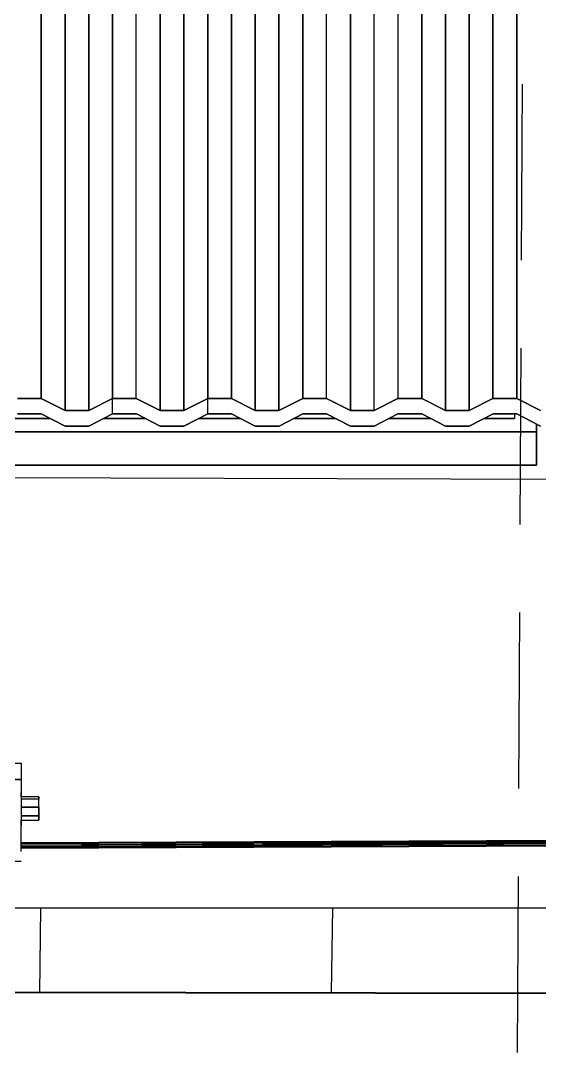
# Model space of a CAD drawing. Header units: millimetres. Extents: x -4997 to -4876, y -8737 to -8661.
# Drawn here: x -4963.985 to -4962.114, y -8708.962 to -8705.175 of the extents above; entities that cross this region are included whole.
import ezdxf

# ---------------------------------------------------------------- set-up
doc = ezdxf.new("R2010")
doc.units = ezdxf.units.MM
doc.header["$LTSCALE"] = 0.1
doc.linetypes.add('HIDDEN', pattern=[9.525, 6.35, -3.175])
for name, color, linetype in [('cobertura nova', 4, 'Continuous'), ('hachuras cobertura', 251, 'Continuous'), ('imagem', 7, 'Continuous'), ('layout cobertura', 251, 'Continuous'), ('visto', 9, 'Continuous')]:
    doc.layers.add(name, color=color, linetype=linetype)
doc.layers.add('coberturas', color=7, linetype='Continuous', lineweight=40)
picture_1 = doc.add_image_def('image1.jpg', size_in_pixel=(1920, 1080))

msp = doc.modelspace()

# ---------------------------------------------------------------- linework, layer by layer
at = {"layer": 'cobertura nova'}
for p, q in [((-4963.9976, -8706.5361), (-4963.9119, -8706.5361)), ((-4963.9119, -8706.5361), (-4963.9976, -8706.5361)), ((-4963.9119, -8706.5361), (-4963.8262, -8706.58)), ((-4963.8262, -8706.5801), (-4963.9119, -8706.5361)), ((-4963.7405, -8706.58), (-4963.6548, -8706.5361)), ((-4963.6548, -8706.5361), (-4963.7405, -8706.5801)), ((-4963.5691, -8706.5361), (-4963.6548, -8706.5361)), ((-4963.6548, -8706.5361), (-4963.5691, -8706.5361)), ((-4963.6547, -8706.5925), (-4963.6547, -8706.5361)), ((-4963.4834, -8706.5801), (-4963.5691, -8706.5361)), ((-4963.5691, -8706.5361), (-4963.4834, -8706.58)), ((-4963.3976, -8706.58), (-4963.3119, -8706.5361)), ((-4963.3119, -8706.5361), (-4963.3976, -8706.5801)), ((-4963.3119, -8706.5361), (-4963.2262, -8706.5361)), ((-4963.2262, -8706.5361), (-4963.3119, -8706.5361)), ((-4963.3118, -8706.5925), (-4963.3118, -8706.5361)), ((-4963.2262, -8706.5361), (-4963.1405, -8706.58)), ((-4963.1405, -8706.5801), (-4963.2262, -8706.5361)), ((-4963.0548, -8706.58), (-4962.9691, -8706.5361)), ((-4962.9691, -8706.5361), (-4963.0548, -8706.5801)), ((-4962.8834, -8706.5361), (-4962.9691, -8706.5361)), ((-4962.9691, -8706.5361), (-4962.8834, -8706.5361)), ((-4962.7976, -8706.5801), (-4962.8834, -8706.5361)), ((-4962.8834, -8706.5361), (-4962.7976, -8706.58)), ((-4962.6262, -8706.5361), (-4962.7119, -8706.5801)), ((-4962.7119, -8706.58), (-4962.6262, -8706.5361)), ((-4962.5405, -8706.5361), (-4962.6262, -8706.5361)), ((-4962.6262, -8706.5361), (-4962.5405, -8706.5361)), ((-4962.5405, -8706.5361), (-4962.4548, -8706.58)), ((-4962.4548, -8706.5801), (-4962.5405, -8706.5361)), ((-4962.2834, -8706.5361), (-4962.3691, -8706.5801)), ((-4962.3691, -8706.58), (-4962.2834, -8706.5361)), ((-4962.2834, -8706.5361), (-4962.2834, -8706.5361)), ((-4962.1976, -8706.5361), (-4962.2834, -8706.5361)), ((-4962.2834, -8706.5361), (-4962.1976, -8706.5361)), ((-4962.1976, -8706.5361), (-4962.1976, -8706.5361)), ((-4962.1119, -8706.5801), (-4962.1976, -8706.5361)), ((-4962.1976, -8706.5361), (-4962.1119, -8706.58)), ((-4963.8262, -8706.58), (-4963.7405, -8706.58)), ((-4963.7405, -8706.5801), (-4963.8262, -8706.5801)), ((-4963.4834, -8706.58), (-4963.3976, -8706.58)), ((-4963.3976, -8706.5801), (-4963.4834, -8706.5801)), ((-4963.1405, -8706.58), (-4963.0548, -8706.58)), ((-4963.0548, -8706.5801), (-4963.1405, -8706.5801)), ((-4962.7976, -8706.58), (-4962.7119, -8706.58)), ((-4962.7119, -8706.5801), (-4962.7976, -8706.5801)), ((-4962.4548, -8706.58), (-4962.3691, -8706.58)), ((-4962.3691, -8706.5801), (-4962.4548, -8706.5801)), ((-4963.8792, -8706.6092), (-4964.0301, -8706.6092)), ((-4964.0301, -8706.6092), (-4963.8792, -8706.6092)), ((-4963.9118, -8706.5924), (-4963.9975, -8706.5924)), ((-4963.9975, -8706.5925), (-4963.9118, -8706.5925)), ((-4963.9118, -8706.5924), (-4963.9118, -8706.5925)), ((-4963.8261, -8706.6364), (-4963.9118, -8706.5924)), ((-4963.9118, -8706.5925), (-4963.9118, -8706.5924)), ((-4963.9118, -8706.5925), (-4963.8261, -8706.6364)), ((-4963.6547, -8706.5924), (-4963.7404, -8706.6364)), ((-4963.7404, -8706.6364), (-4963.6547, -8706.5925)), ((-4963.5364, -8706.6092), (-4963.6873, -8706.6092)), ((-4963.6873, -8706.6092), (-4963.5364, -8706.6092)), ((-4963.569, -8706.5924), (-4963.6547, -8706.5924)), ((-4963.6547, -8706.5924), (-4963.6547, -8706.5925)), ((-4963.6547, -8706.5925), (-4963.569, -8706.5925)), ((-4963.4832, -8706.6364), (-4963.569, -8706.5924)), ((-4963.569, -8706.5924), (-4963.569, -8706.5925)), ((-4963.569, -8706.5925), (-4963.569, -8706.5924)), ((-4963.569, -8706.5925), (-4963.4832, -8706.6365)), ((-4963.3118, -8706.5924), (-4963.3975, -8706.6364)), ((-4963.3975, -8706.6365), (-4963.3118, -8706.5925)), ((-4963.1935, -8706.6092), (-4963.3444, -8706.6092)), ((-4963.3444, -8706.6092), (-4963.1935, -8706.6092)), ((-4963.2261, -8706.5924), (-4963.3118, -8706.5924)), ((-4963.3118, -8706.5924), (-4963.3118, -8706.5925)), ((-4963.3118, -8706.5925), (-4963.2261, -8706.5925)), ((-4963.1404, -8706.6364), (-4963.2261, -8706.5924)), ((-4963.2261, -8706.5924), (-4963.2261, -8706.5925)), ((-4963.2261, -8706.5925), (-4963.2261, -8706.5924)), ((-4963.2261, -8706.5925), (-4963.1404, -8706.6365)), ((-4963.0547, -8706.6365), (-4962.969, -8706.5925)), ((-4962.969, -8706.5925), (-4963.0547, -8706.6364)), ((-4962.8506, -8706.6092), (-4963.0015, -8706.6092)), ((-4963.0015, -8706.6092), (-4962.8506, -8706.6092)), ((-4962.969, -8706.5925), (-4962.969, -8706.5925)), ((-4962.8832, -8706.5925), (-4962.969, -8706.5925)), ((-4962.969, -8706.5925), (-4962.969, -8706.5925)), ((-4962.969, -8706.5925), (-4962.8832, -8706.5925)), ((-4962.7975, -8706.6364), (-4962.8832, -8706.5925)), ((-4962.8832, -8706.5925), (-4962.8832, -8706.5925)), ((-4962.8832, -8706.5925), (-4962.7975, -8706.6365)), ((-4962.8832, -8706.5925), (-4962.8832, -8706.5925)), ((-4962.6261, -8706.5925), (-4962.7118, -8706.6364)), ((-4962.7118, -8706.6365), (-4962.6261, -8706.5925)), ((-4962.5078, -8706.6092), (-4962.6587, -8706.6092)), ((-4962.6587, -8706.6092), (-4962.5078, -8706.6092)), ((-4962.5404, -8706.5925), (-4962.6261, -8706.5925)), ((-4962.6261, -8706.5925), (-4962.6261, -8706.5925)), ((-4962.6261, -8706.5925), (-4962.5404, -8706.5925)), ((-4962.6261, -8706.5925), (-4962.6261, -8706.5925)), ((-4962.4547, -8706.6364), (-4962.5404, -8706.5925)), ((-4962.5404, -8706.5925), (-4962.5404, -8706.5925)), ((-4962.5404, -8706.5925), (-4962.4547, -8706.6365)), ((-4962.5404, -8706.5925), (-4962.5404, -8706.5925)), ((-4962.369, -8706.6365), (-4962.2832, -8706.5925)), ((-4962.2832, -8706.5925), (-4962.369, -8706.6364)), ((-4962.2062, -8706.6092), (-4962.3158, -8706.6092)), ((-4962.3158, -8706.6092), (-4962.2062, -8706.6092)), ((-4962.2832, -8706.5925), (-4962.2832, -8706.5925)), ((-4962.2832, -8706.5925), (-4962.1975, -8706.5925)), ((-4962.1975, -8706.5925), (-4962.2832, -8706.5925)), ((-4962.2062, -8706.5925), (-4962.2062, -8706.6092)), ((-4962.2062, -8706.5925), (-4962.2062, -8706.6092)), ((-4962.1975, -8706.5925), (-4962.1975, -8706.5925)), ((-4962.1975, -8706.5925), (-4962.1118, -8706.6365)), ((-4962.1118, -8706.6364), (-4962.1975, -8706.5925)), ((-4962.2062, -8706.6566), (-4966.0462, -8706.6565)), ((-4966.0462, -8706.6566), (-4962.2062, -8706.6566)), ((-4963.8261, -8706.6364), (-4963.8261, -8706.6364)), ((-4963.8261, -8706.6364), (-4963.7404, -8706.6364)), ((-4963.7404, -8706.6364), (-4963.8261, -8706.6364)), ((-4963.7404, -8706.6364), (-4963.7404, -8706.6364)), ((-4963.3975, -8706.6364), (-4963.4832, -8706.6364)), ((-4963.4832, -8706.6364), (-4963.4832, -8706.6365)), ((-4963.4832, -8706.6365), (-4963.3975, -8706.6365)), ((-4963.4832, -8706.6365), (-4963.4832, -8706.6364)), ((-4963.3975, -8706.6364), (-4963.3975, -8706.6365)), ((-4963.3975, -8706.6365), (-4963.3975, -8706.6364)), ((-4963.1404, -8706.6364), (-4963.1404, -8706.6365)), ((-4963.0547, -8706.6364), (-4963.1404, -8706.6364)), ((-4963.1404, -8706.6365), (-4963.1404, -8706.6364)), ((-4963.1404, -8706.6365), (-4963.0547, -8706.6365)), ((-4963.0547, -8706.6364), (-4963.0547, -8706.6365)), ((-4962.7118, -8706.6364), (-4962.7975, -8706.6364)), ((-4962.7975, -8706.6364), (-4962.7975, -8706.6365)), ((-4962.7975, -8706.6365), (-4962.7975, -8706.6364)), ((-4962.7975, -8706.6365), (-4962.7118, -8706.6365)), ((-4962.7118, -8706.6364), (-4962.7118, -8706.6365)), ((-4962.7118, -8706.6365), (-4962.7118, -8706.6364)), ((-4962.4547, -8706.6364), (-4962.4547, -8706.6365)), ((-4962.369, -8706.6364), (-4962.4547, -8706.6364)), ((-4962.4547, -8706.6365), (-4962.4547, -8706.6364)), ((-4962.4547, -8706.6365), (-4962.369, -8706.6365)), ((-4962.369, -8706.6365), (-4962.369, -8706.6364)), ((-4962.2062, -8706.6566), (-4962.2062, -8706.6566)), ((-4962.1262, -8706.6566), (-4962.2062, -8706.6566)), ((-4962.2062, -8706.6566), (-4962.1262, -8706.6566)), ((-4962.2062, -8706.6566), (-4962.2062, -8706.6566)), ((-4962.2062, -8706.6566), (-4962.2062, -8706.6566)), ((-4962.1262, -8706.6291), (-4962.1262, -8706.6566)), ((-4962.1262, -8706.6291), (-4962.1262, -8706.73)), ((-4962.1262, -8706.6566), (-4962.1262, -8706.6291)), ((-4962.1262, -8706.73), (-4962.1262, -8706.643)), ((-4962.1262, -8706.6566), (-4962.1262, -8706.7774)), ((-4962.1262, -8706.7774), (-4962.1262, -8706.6566)), ((-4962.1262, -8706.73), (-4962.1262, -8706.7774)), ((-4966.0462, -8706.7774), (-4962.2062, -8706.7774)), ((-4962.2062, -8706.7774), (-4966.0462, -8706.7774)), ((-4962.2062, -8706.7774), (-4962.1262, -8706.7774)), ((-4962.1262, -8706.7774), (-4962.2062, -8706.7774)), ((-4964.0267, -8707.8516), (-4963.9848, -8707.8516)), ((-4963.9848, -8707.8516), (-4963.9848, -8707.8763)), ((-4963.9848, -8707.8763), (-4963.9848, -8707.9105)), ((-4964.0267, -8707.9105), (-4963.9848, -8707.9105)), ((-4963.9848, -8707.9105), (-4964.0267, -8707.9105)), ((-4963.9848, -8707.9105), (-4963.9848, -8707.9548)), ((-4963.9848, -8707.9548), (-4963.9848, -8708.0768)), ((-4963.9848, -8707.9731), (-4963.9848, -8707.957)), ((-4963.9202, -8707.9731), (-4963.9848, -8707.9731)), ((-4963.9202, -8707.9816), (-4963.9848, -8707.9816)), ((-4963.9202, -8707.9893), (-4963.9202, -8707.9731)), ((-4963.9202, -8707.9731), (-4963.9202, -8707.9816)), ((-4963.9202, -8707.9816), (-4963.9202, -8707.9731)), ((-4963.9202, -8708.01), (-4963.9202, -8707.9816)), ((-4963.9202, -8708.01), (-4963.9848, -8708.01)), ((-4963.9848, -8708.01), (-4963.9202, -8708.01)), ((-4963.9202, -8708.0415), (-4963.9202, -8708.01)), ((-4963.9202, -8708.01), (-4963.9202, -8708.0415)), ((-4963.9848, -8708.0415), (-4963.9202, -8708.0415)), ((-4963.9202, -8708.0415), (-4963.9848, -8708.0415)), ((-4963.9848, -8708.0578), (-4963.9202, -8708.0578)), ((-4963.9848, -8708.1234), (-4963.9848, -8708.0578)), ((-4963.9202, -8708.0578), (-4963.9202, -8708.0415)), ((-4963.9202, -8708.0415), (-4963.9202, -8708.0415)), ((-4963.9202, -8708.0415), (-4963.9202, -8708.0578)), ((-4963.9202, -8708.0492), (-4963.9202, -8708.0578)), ((-4963.9848, -8708.1699), (-4963.9848, -8708.1065)), ((-4960.2743, -8708.1238), (-4963.9848, -8708.1409)), ((-4960.2743, -8708.1238), (-4963.9848, -8708.1386)), ((-4963.9848, -8708.1415), (-4960.2743, -8708.1266)), ((-4960.2743, -8708.1268), (-4963.9848, -8708.147)), ((-4960.2743, -8708.1334), (-4963.9848, -8708.1485)), ((-4960.2743, -8708.1336), (-4963.9848, -8708.1541)), ((-4960.2743, -8708.1403), (-4963.9848, -8708.1556)), ((-4960.2743, -8708.1404), (-4963.9848, -8708.1579)), ((-4963.9848, -8708.1585), (-4960.2743, -8708.1432)), ((-4964.0267, -8708.2054), (-4963.9848, -8708.2054)), ((-4963.9848, -8708.1938), (-4963.9848, -8708.1937))]:
    msp.add_line(p, q, dxfattribs=at)
at = {"layer": 'coberturas'}
msp.add_line((-4950.2816, -8708.701), (-4972.2491, -8708.6665), dxfattribs=at)
at = {"layer": 'hachuras cobertura'}
for p, q in [((-4963.3119, -8706.5361), (-4963.3119, -8701.75)), ((-4963.3119, -8701.75), (-4963.3119, -8706.5361)), ((-4963.2262, -8706.5361), (-4963.2262, -8701.75)), ((-4963.2262, -8701.75), (-4963.2262, -8706.5361)), ((-4962.9691, -8706.5361), (-4962.969, -8701.75)), ((-4962.969, -8701.75), (-4962.9691, -8706.5361)), ((-4962.8834, -8706.5361), (-4962.8833, -8701.75)), ((-4962.6262, -8701.75), (-4962.6262, -8706.5361)), ((-4962.5405, -8701.75), (-4962.5405, -8706.5361)), ((-4962.5405, -8706.5361), (-4962.5405, -8701.75)), ((-4963.1405, -8706.5801), (-4963.1405, -8701.794)), ((-4963.1405, -8701.794), (-4963.1405, -8706.5801)), ((-4963.0548, -8706.5801), (-4963.0548, -8701.794)), ((-4963.0548, -8701.794), (-4963.0548, -8706.5801)), ((-4962.7976, -8706.5801), (-4962.7976, -8701.794)), ((-4962.7976, -8701.794), (-4962.7976, -8706.5801)), ((-4962.7119, -8706.5801), (-4962.7119, -8701.794)), ((-4962.4548, -8701.794), (-4962.4548, -8706.5801)), ((-4962.4548, -8706.5801), (-4962.4548, -8701.794)), ((-4962.3691, -8706.5801), (-4962.369, -8701.794)), ((-4962.369, -8701.794), (-4962.3691, -8706.5801)), ((-4963.9119, -8706.5361), (-4963.9119, -8702.0171)), ((-4963.9119, -8702.0171), (-4963.9119, -8706.5361)), ((-4963.8262, -8706.5801), (-4963.8262, -8702.4816)), ((-4963.8262, -8702.4816), (-4963.8262, -8706.5801)), ((-4962.1976, -8702.8221), (-4962.1976, -8706.5361)), ((-4962.1976, -8706.5361), (-4962.1976, -8702.8221)), ((-4962.2833, -8702.8712), (-4962.2834, -8706.5361)), ((-4962.2834, -8706.5361), (-4962.2833, -8702.8712)), ((-4963.7405, -8706.5801), (-4963.7405, -8702.9462)), ((-4963.7405, -8702.9462), (-4963.7405, -8706.5801)), ((-4963.6548, -8706.5361), (-4963.6548, -8703.4107)), ((-4963.6548, -8703.4107), (-4963.6548, -8706.5361)), ((-4963.5691, -8706.5361), (-4963.5691, -8703.8752)), ((-4963.4833, -8704.3398), (-4963.4834, -8706.5801)), ((-4963.4834, -8706.5801), (-4963.4833, -8704.3398)), ((-4963.3976, -8706.5801), (-4963.3976, -8704.9581)), ((-4963.3976, -8704.9581), (-4963.3976, -8706.5801))]:
    msp.add_line(p, q, dxfattribs=at)
at = {"layer": 'layout cobertura', "linetype": 'HIDDEN'}
msp.add_line((-4962.1948, -8708.8956), (-4962.116, -8692.8958), dxfattribs=at)
at = {"layer": 'visto'}
for p, q in [((-4966.2894, -8706.8162), (-4958.2815, -8706.8364)), ((-4963.9145, -8708.3736), (-4963.9184, -8708.6796)), ((-4962.8624, -8708.3734), (-4962.8663, -8708.6794))]:
    msp.add_line(p, q, dxfattribs=at)
msp.add_lwpolyline([(-4966.2937, -8708.3739), (-4963.9145, -8708.3736), (-4962.8624, -8708.3734), (-4961.1481, -8708.373), (-4960.0978, -8708.3721), (-4958.5821, -8708.3707), (-4957.582, -8708.3698), (-4955.9261, -8708.3683), (-4954.874, -8708.3673), (-4953.2601, -8708.3658), (-4952.21, -8708.3649), (-4950.4792, -8708.3633), (-4950.2815, -8708.3631)], dxfattribs=at)

# ---------------------------------------------------------------- pictures from other files: only their frames are drawn
at = {"layer": 'imagem'}
image = msp.add_image(picture_1, insert=(-4995.0367, -8736.0525), size_in_units=(116.4021, 65.4762), dxfattribs=at)
image.dxf.flags = 7

doc.saveas('drawing.dxf')
